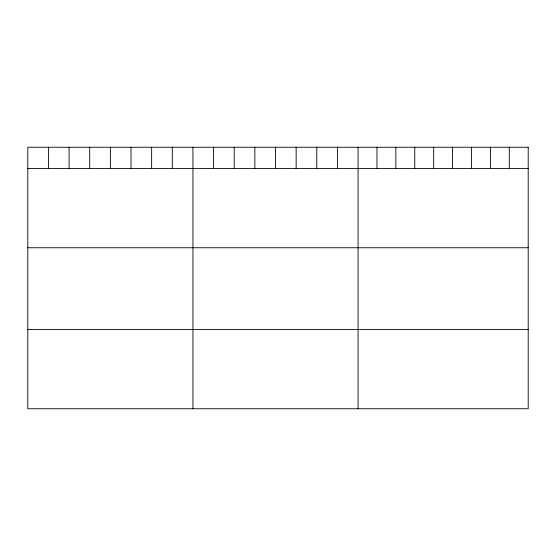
<?xml version="1.0" encoding="UTF-8"?>
<svg xmlns="http://www.w3.org/2000/svg" width="556" height="556" viewBox="0 0 556 556"><rect width="100%" height="100%" fill="white"/><g stroke="black" fill="none" stroke-linecap="round" stroke-linejoin="round"><path stroke-width="0.83" d="M27.8 168.44L528.2 168.44M27.8 247.747L528.2 247.747M27.8 329.451L528.2 329.451M509.296 147.243L509.296 168.44M490.392 147.243L490.392 168.44M471.488 147.243L471.488 168.44M452.584 147.243L452.584 168.44M433.68 147.243L433.68 168.44M414.776 147.243L414.776 168.44M395.872 147.243L395.872 168.44M376.968 147.243L376.968 168.44M358.064 147.243L358.064 408.757M337.422 147.243L337.422 168.44M316.781 147.243L316.781 168.44M296.139 147.243L296.139 168.44M275.498 147.243L275.498 168.44M254.856 147.243L254.856 168.44M234.215 147.243L234.215 168.44M213.573 147.243L213.573 168.44M192.932 147.243L192.932 408.757M172.29 147.243L172.29 168.44M151.649 147.243L151.649 168.44M131.007 147.243L131.007 168.44M110.366 147.243L110.366 168.44M89.724 147.243L89.724 168.44M69.083 147.243L69.083 168.44M48.441 147.243L48.441 168.44M528.2 147.243L27.8 147.243L27.8 408.757L528.2 408.757L528.2 147.243"/></g></svg>
